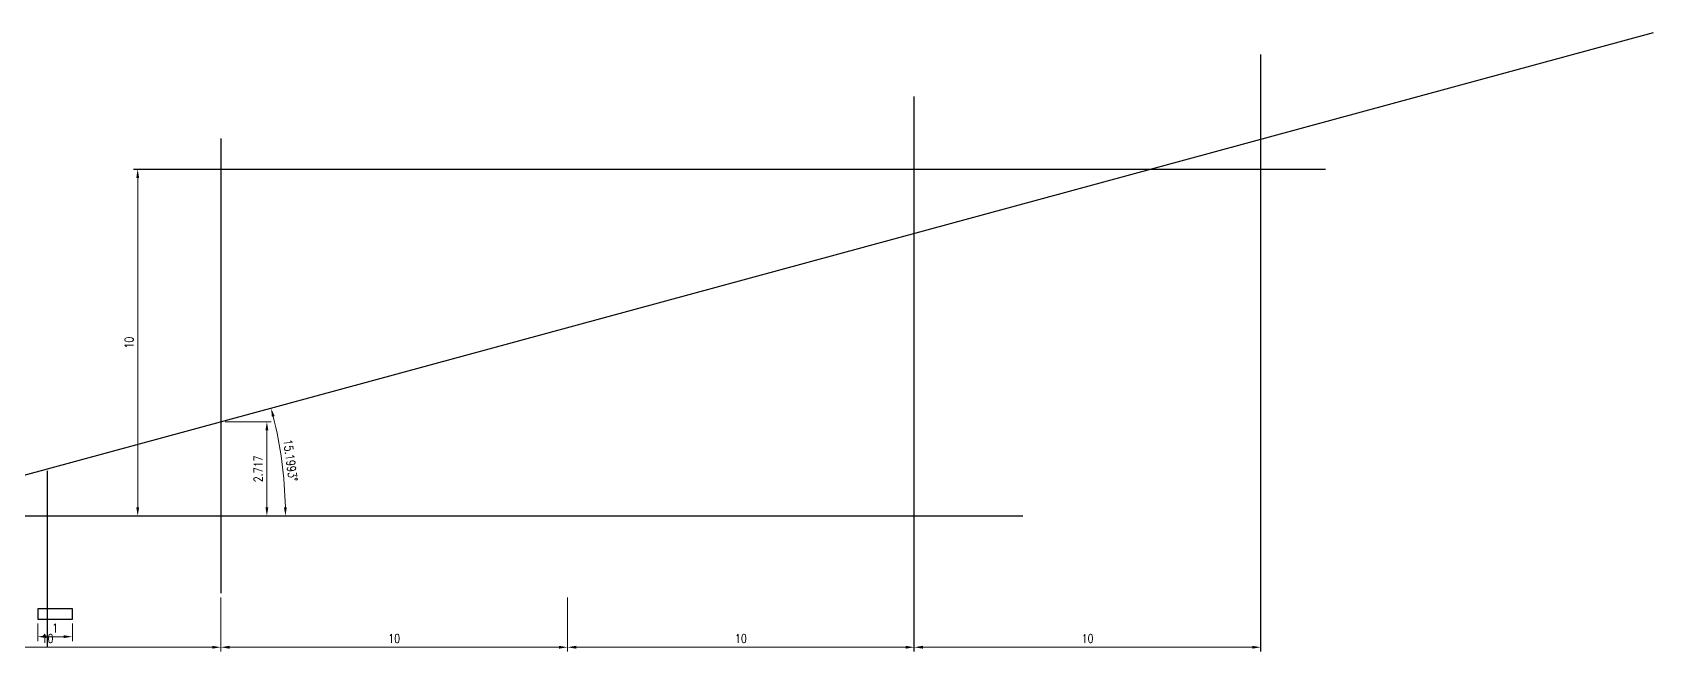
# Model space of a CAD drawing. Header units: millimetres. Extents: x -66 to 79, y -30 to 113.
# Drawn here: x 18.45 to 65.21, y -21.72 to -3.87 of the extents above; entities that cross this region are included whole.
import ezdxf

# ---------------------------------------------------------------- set-up
doc = ezdxf.new("R2010")
doc.units = ezdxf.units.MM
doc.layers.get('Defpoints').update_dxf_attribs({"color": 181})
doc.layers.add('Main_blokcs', color=3, linetype='Continuous')
doc.layers.add('Segment_lining', color=50, linetype='Continuous')
doc.styles.add('ROMANS', font='ROMANS.shx', dxfattribs={"width": 0.8})
doc.dimstyles.new('DIM_0.1', dxfattribs={"dimscale": 0.1, "dimtxt": 2.5, "dimasz": 2.5, "dimexe": 1.25, "dimexo": 1.25, "dimgap": 1.25, "dimtad": 1, "dimdec": 3, "dimzin": 11, "dimdsep": 46, "dimtxsty": 'ROMANS', "dimcen": 0, "dimclrd": 1, "dimclre": 1, "dimclrt": 7, "dimadec": 4, "dimazin": 3, "dimtfac": 1, "dimtdec": 3, "dimtofl": 0, "dimtmove": 2, "dimatfit": 3, "dimfxl": 1, "dimfrac": 2, "dimtolj": 1, "dimtzin": 11, "dimlwd": 0, "dimlwe": 0, "dimarcsym": 0})

# ---------------------------------------------------------------- blocks, each defined once
blk = doc.blocks.new('*D90')
at = {"layer": 'Defpoints', "color": 0, "transparency": 16777216}
for p in [(18.599, -20.792), (19.599, -20.792), (19.599, -21.293)]:
    blk.add_point(p, dxfattribs=at)
at = {"layer": 'Segment_lining', "color": 1, "lineweight": 0, "transparency": 16777216}
for p, q in [((18.599, -20.917), (18.599, -21.418)), ((19.599, -20.917), (19.599, -21.418)), ((18.849, -21.293), (19.349, -21.293))]:
    blk.add_line(p, q, dxfattribs=at)
at = {"layer": 'Segment_lining', "color": 1, "transparency": 16777216}
for points in [[(18.849, -21.251), (18.849, -21.334), (18.599, -21.293)], [(19.349, -21.251), (19.349, -21.334), (19.599, -21.293)]]:
    blk.add_solid(points, dxfattribs=at)
at = {"layer": 'Segment_lining', "color": 7, "transparency": 16777216, "insert": (19.099, -21.043), "char_height": 0.25, "attachment_point": 5, "style": 'ROMANS'}
blk.add_mtext('\\A1;1', dxfattribs=at)
blk = doc.blocks.new('*D118')
at = {"layer": 'Defpoints', "color": 0, "transparency": 16777216}
for p in [(23.882, -20.036), (33.882, -20.036), (33.882, -21.598)]:
    blk.add_point(p, dxfattribs=at)
at = {"layer": 'Main_blokcs', "color": 1, "lineweight": 0, "transparency": 16777216}
for p, q in [((23.882, -20.161), (23.882, -21.723)), ((33.882, -20.161), (33.882, -21.723)), ((24.132, -21.598), (33.632, -21.598))]:
    blk.add_line(p, q, dxfattribs=at)
at = {"layer": 'Main_blokcs', "color": 1, "transparency": 16777216}
for points in [[(24.132, -21.556), (24.132, -21.639), (23.882, -21.598)], [(33.632, -21.556), (33.632, -21.639), (33.882, -21.598)]]:
    blk.add_solid(points, dxfattribs=at)
at = {"layer": 'Main_blokcs', "color": 7, "transparency": 16777216, "insert": (28.882, -21.348), "char_height": 0.25, "attachment_point": 5, "style": 'ROMANS'}
blk.add_mtext('\\A1;10', dxfattribs=at)
blk = doc.blocks.new('*D119')
at = {"layer": 'Defpoints', "color": 0, "transparency": 16777216}
for p in [(33.882, -20.036), (43.882, -20.036), (43.882, -21.598)]:
    blk.add_point(p, dxfattribs=at)
at = {"layer": 'Main_blokcs', "color": 1, "lineweight": 0, "transparency": 16777216}
for p, q in [((33.882, -20.161), (33.882, -21.723)), ((43.882, -20.161), (43.882, -21.723)), ((34.132, -21.598), (43.632, -21.598))]:
    blk.add_line(p, q, dxfattribs=at)
at = {"layer": 'Main_blokcs', "color": 1, "transparency": 16777216}
for points in [[(34.132, -21.556), (34.132, -21.639), (33.882, -21.598)], [(43.632, -21.556), (43.632, -21.639), (43.882, -21.598)]]:
    blk.add_solid(points, dxfattribs=at)
at = {"layer": 'Main_blokcs', "color": 7, "transparency": 16777216, "insert": (38.882, -21.348), "char_height": 0.25, "attachment_point": 5, "style": 'ROMANS'}
blk.add_mtext('\\A1;10', dxfattribs=at)
blk = doc.blocks.new('*D120')
at = {"layer": 'Defpoints', "color": 0, "transparency": 16777216}
for p in [(13.882, -20.036), (23.882, -20.036), (13.882, -21.598)]:
    blk.add_point(p, dxfattribs=at)
at = {"layer": 'Main_blokcs', "color": 1, "lineweight": 0, "transparency": 16777216}
for p, q in [((13.882, -20.161), (13.882, -21.723)), ((23.882, -20.161), (23.882, -21.723)), ((23.632, -21.598), (14.132, -21.598))]:
    blk.add_line(p, q, dxfattribs=at)
at = {"layer": 'Main_blokcs', "color": 1, "transparency": 16777216}
for points in [[(14.132, -21.556), (14.132, -21.639), (13.882, -21.598)], [(23.632, -21.556), (23.632, -21.639), (23.882, -21.598)]]:
    blk.add_solid(points, dxfattribs=at)
at = {"layer": 'Main_blokcs', "color": 7, "transparency": 16777216, "insert": (18.882, -21.348), "char_height": 0.25, "attachment_point": 5, "style": 'ROMANS'}
blk.add_mtext('\\A1;10', dxfattribs=at)
blk = doc.blocks.new('*D121')
at = {"layer": 'Defpoints', "color": 0, "transparency": 16777216}
for p in [(21.483, -7.811), (23.882, -7.811), (23.882, -17.811)]:
    blk.add_point(p, dxfattribs=at)
at = {"layer": 'Main_blokcs', "color": 1, "lineweight": 0, "transparency": 16777216}
for p, q in [((23.757, -7.811), (21.358, -7.811)), ((21.483, -17.561), (21.483, -8.061)), ((23.757, -17.811), (21.358, -17.811))]:
    blk.add_line(p, q, dxfattribs=at)
at = {"layer": 'Main_blokcs', "color": 1, "transparency": 16777216}
for points in [[(21.442, -8.061), (21.525, -8.061), (21.483, -7.811)], [(21.442, -17.561), (21.525, -17.561), (21.483, -17.811)]]:
    blk.add_solid(points, dxfattribs=at)
at = {"layer": 'Main_blokcs', "color": 7, "transparency": 16777216, "insert": (21.233, -12.811), "char_height": 0.25, "attachment_point": 5, "rotation": 90, "style": 'ROMANS'}
blk.add_mtext('\\A1;10', dxfattribs=at)
blk = doc.blocks.new('*D122')
at = {"layer": 'Defpoints', "color": 0, "transparency": 16777216}
for p in [(65.208, -3.867), (25.699, -16.764), (13.882, -17.811), (13.882, -17.811), (47.013, -17.811)]:
    blk.add_point(p, dxfattribs=at)
at = {"layer": 'Main_blokcs', "color": 1, "lineweight": 0, "transparency": 16777216}
blk.add_arc((13.882, -17.811), 11.863, 1.2075, 13.9918, dxfattribs=at)
at = {"layer": 'Main_blokcs', "color": 1, "transparency": 16777216}
for points in [[(25.353, -14.953), (25.433, -14.932), (25.33, -14.701)], [(25.784, -17.561), (25.701, -17.562), (25.745, -17.811)]]:
    blk.add_solid(points, dxfattribs=at)
at = {"layer": 'Main_blokcs', "color": 7, "transparency": 16777216, "insert": (25.889, -16.209), "char_height": 0.25, "attachment_point": 5, "rotation": 277.5996, "style": 'ROMANS'}
blk.add_mtext('\\A1;15.1993°', dxfattribs=at)
blk = doc.blocks.new('*D123')
at = {"layer": 'Defpoints', "color": 0, "transparency": 16777216}
for p in [(23.882, -15.094), (25.209, -15.094), (23.882, -17.811)]:
    blk.add_point(p, dxfattribs=at)
at = {"layer": 'Main_blokcs', "color": 1, "lineweight": 0, "transparency": 16777216}
for p, q in [((24.007, -15.094), (25.334, -15.094)), ((25.209, -17.561), (25.209, -15.344)), ((24.007, -17.811), (25.334, -17.811))]:
    blk.add_line(p, q, dxfattribs=at)
at = {"layer": 'Main_blokcs', "color": 1, "transparency": 16777216}
for points in [[(25.168, -15.344), (25.251, -15.344), (25.209, -15.094)], [(25.168, -17.561), (25.251, -17.561), (25.209, -17.811)]]:
    blk.add_solid(points, dxfattribs=at)
at = {"layer": 'Main_blokcs', "color": 7, "transparency": 16777216, "insert": (24.959, -16.453), "char_height": 0.25, "attachment_point": 5, "rotation": 90, "style": 'ROMANS'}
blk.add_mtext('\\A1;2.717', dxfattribs=at)
blk = doc.blocks.new('*D124')
at = {"layer": 'Defpoints', "color": 0, "transparency": 16777216}
for p in [(43.882, -20.036), (53.882, -20.036), (53.882, -21.598)]:
    blk.add_point(p, dxfattribs=at)
at = {"layer": 'Main_blokcs', "color": 1, "lineweight": 0, "transparency": 16777216}
for p, q in [((43.882, -20.161), (43.882, -21.723)), ((53.882, -20.161), (53.882, -21.723)), ((44.132, -21.598), (53.632, -21.598))]:
    blk.add_line(p, q, dxfattribs=at)
at = {"layer": 'Main_blokcs', "color": 1, "transparency": 16777216}
for points in [[(44.132, -21.556), (44.132, -21.639), (43.882, -21.598)], [(53.632, -21.556), (53.632, -21.639), (53.882, -21.598)]]:
    blk.add_solid(points, dxfattribs=at)
at = {"layer": 'Main_blokcs', "color": 7, "transparency": 16777216, "insert": (48.882, -21.348), "char_height": 0.25, "attachment_point": 5, "style": 'ROMANS'}
blk.add_mtext('\\A1;10', dxfattribs=at)

msp = doc.modelspace()

# ---------------------------------------------------------------- linework, layer by layer
at = {"layer": 'Main_blokcs'}
for points in [[(13.8821, -17.8112), (65.2082, -3.8669)], [(53.8821, -21.7226), (53.8821, -4.5057)], [(43.8821, -21.7226), (43.8821, -5.7153)], [(23.8821, -6.9271), (23.8821, -20.0362)], [(21.3585, -7.8112), (55.7487, -7.8112)], [(18.8821, -21.5976), (18.8821, -16.5125)], [(13.8821, -17.8112), (47.0127, -17.8112)]]:
    msp.add_lwpolyline(points, dxfattribs=at)
at = {"layer": 'Segment_lining'}
msp.add_lwpolyline([(18.5986, -20.7922), (19.5986, -20.7922), (19.5986, -20.4922), (18.5986, -20.4922)], close=True, dxfattribs=at)

# ---------------------------------------------------------------- dimensions: what is measured, and where the dimension line sits
at = {"layer": 'Main_blokcs'}
dim = msp.add_angular_dim_2l(base=(25.6986, -16.7636), line1=((13.8821, -17.8112), (47.0127, -17.8112)), line2=((13.8821, -17.8112), (65.2082, -3.8669)), dimstyle='DIM_0.1', dxfattribs=at)
dim.commit()
dim.dimension.update_dxf_attribs({"geometry": '*D122', "text_midpoint": (25.8886, -16.2093)})
for p1, p2, distance, picture, middle in [((23.8821, -17.8112), (23.8821, -7.8112), 2.3987, '*D121', (21.2335, -12.8112)), ((23.8821, -17.8112), (23.8821, -15.0944), -1.3273, '*D123', (24.9595, -16.4528)), ((23.8821, -20.0362), (13.8821, -20.0362), 1.5615, '*D120', (18.8821, -21.3476)), ((23.8821, -20.0362), (33.8821, -20.0362), -1.5615, '*D118', (28.8821, -21.3476)), ((33.8821, -20.0362), (43.8821, -20.0362), -1.5615, '*D119', (38.8821, -21.3476)), ((43.8821, -20.0362), (53.8821, -20.0362), -1.5615, '*D124', (48.8821, -21.3476))]:
    dim = msp.add_aligned_dim(p1=p1, p2=p2, distance=distance, dimstyle='DIM_0.1', dxfattribs=at)
    dim.commit()
    dim.dimension.update_dxf_attribs({"geometry": picture, "text_midpoint": middle})
at = {"layer": 'Segment_lining'}
dim = msp.add_linear_dim(base=(19.5986, -21.2926), p1=(18.5986, -20.7922), p2=(19.5986, -20.7922), dimstyle='DIM_0.1', dxfattribs=at)
dim.commit()
dim.dimension.update_dxf_attribs({"geometry": '*D90', "text_midpoint": (19.0986, -21.0426)})

doc.saveas('drawing.dxf')
